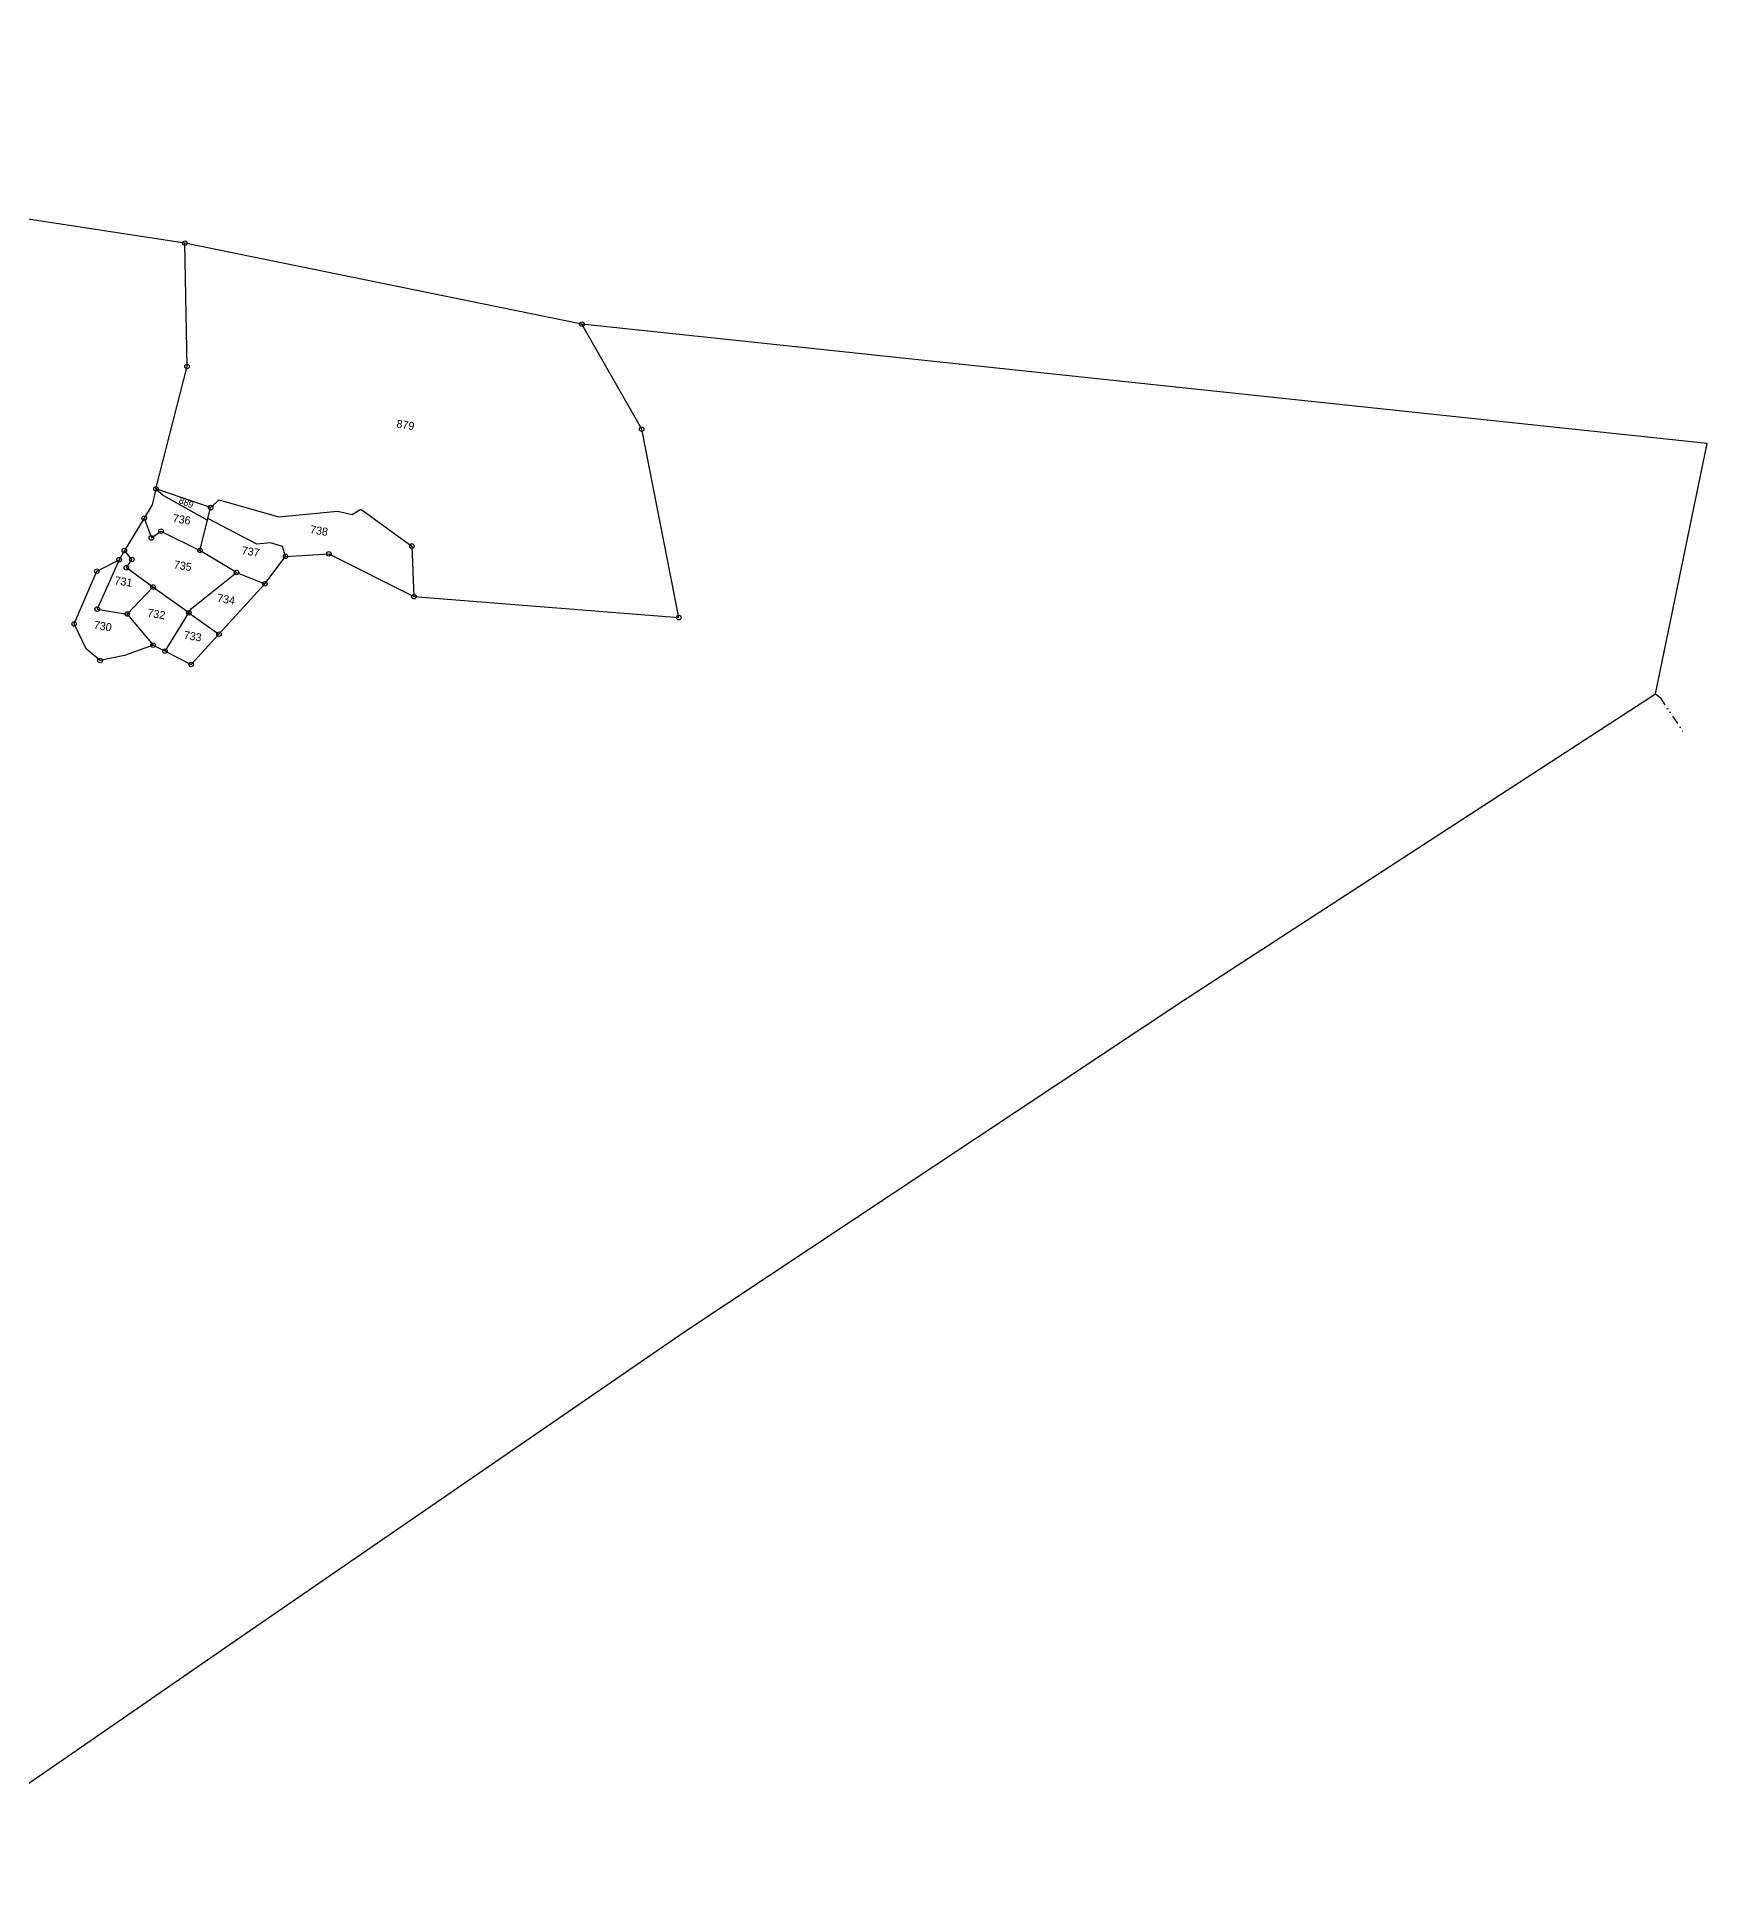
# Model space of a CAD drawing. Header units: metres. Extents: x 260190 to 263401, y 2203527 to 2206859.
# Drawn here: x 262460 to 263401, y 2204705 to 2205744 of the extents above; entities that cross this region are included whole.
import ezdxf

# ---------------------------------------------------------------- set-up
doc = ezdxf.new("R2010")
doc.units = ezdxf.units.M
doc.header["$MEASUREMENT"] = 0
doc.linetypes.add('DIVIDE', pattern=[1.25, 0.5, -0.25, 0, -0.25, 0, -0.25])
for name, color, linetype in [('OFF', 1, 'Continuous'), ('POLY_PARCEL', 6, 'Continuous'), ('SYM_STONE', 1, 'Continuous'), ('TEXT_PARCEL', 7, 'Continuous'), ('V_BOUND_LINE', 7, 'Continuous'), ('V_DIVIDE_LINE', 7, 'DIVIDE')]:
    doc.layers.add(name, color=color, linetype=linetype)
doc.styles.add('TEXT_MAP', font='', dxfattribs={"height": 1.8})
doc.styles.get('TEXT_MAP').set_extended_font_data('Kruti Dev 050')

msp = doc.modelspace()

# ---------------------------------------------------------------- linework, layer by layer
at = {"layer": 'OFF'}
for p, q in [((262543, 2205627.4), (261746.8, 2205749.5)), ((263401.1, 2205514.6), (262766.8, 2205581.8))]:
    msp.add_line(p, q, dxfattribs=at)
at = {"layer": 'POLY_PARCEL'}
for p, q in [((262766.8, 2205581.8), (262543, 2205627.4)), ((262544.2, 2205557.9), (262543, 2205627.4)), ((262800.5, 2205522.6), (262766.8, 2205581.8)), ((262526.7, 2205489), (262544.2, 2205557.9)), ((262821.4, 2205416.4), (262800.5, 2205522.6)), ((262526.7, 2205489), (262524.5, 2205480)), ((262526.7, 2205489), (262530.9, 2205485.2)), ((262557.5, 2205478.4), (262526.7, 2205489)), ((262530.9, 2205485.2), (262555.7, 2205471.4)), ((262524.5, 2205480), (262520.1, 2205472.4)), ((262555.9, 2205472.2), (262557.5, 2205478.4)), ((262557.5, 2205478.4), (262562.4, 2205482.8)), ((262562.4, 2205482.8), (262595.8, 2205473.1)), ((262595.8, 2205473.1), (262629.1, 2205476.4)), ((262629.1, 2205476.4), (262637.3, 2205474.5)), ((262637.3, 2205474.5), (262642.2, 2205477.5)), ((262642.2, 2205477.5), (262670.9, 2205456.7)), ((262520.1, 2205472.4), (262508.9, 2205454.2)), ((262520.1, 2205472.4), (262524.1, 2205461.3)), ((262524.1, 2205461.3), (262529.5, 2205465.1)), ((262529.5, 2205465.1), (262551.5, 2205454.3)), ((262551.5, 2205454.3), (262555.7, 2205471.4)), ((262555.7, 2205471.4), (262555.9, 2205472.2)), ((262583.6, 2205457.7), (262555.9, 2205472.2)), ((262508.9, 2205454.2), (262505.9, 2205449)), ((262513.1, 2205449.1), (262508.9, 2205454.2)), ((262572.1, 2205441.8), (262551.5, 2205454.3)), ((262591.3, 2205458.5), (262583.6, 2205457.7)), ((262598.1, 2205456.4), (262591.3, 2205458.5)), ((262599.7, 2205450.9), (262598.1, 2205456.4)), ((262670.9, 2205456.7), (262672.1, 2205428.2)), ((262493.4, 2205442.6), (262505.9, 2205449)), ((262505.9, 2205449), (262493.6, 2205421.2)), ((262510, 2205444.5), (262513.1, 2205449.1)), ((262525, 2205433.6), (262510, 2205444.5)), ((262588.1, 2205435.4), (262599.7, 2205450.9)), ((262599.7, 2205450.9), (262624.1, 2205452.3)), ((262624.1, 2205452.3), (262672.1, 2205428.2)), ((262480.6, 2205412.8), (262493.4, 2205442.6)), ((262510.5, 2205418.4), (262525, 2205433.6)), ((262545.2, 2205419.1), (262525, 2205433.6)), ((262546.8, 2205421.6), (262572.1, 2205441.8)), ((262562.2, 2205407.1), (262588.1, 2205435.4)), ((262572.1, 2205441.8), (262588.1, 2205435.4)), ((262672.1, 2205428.2), (262821.4, 2205416.4)), ((262487.4, 2205398.7), (262480.6, 2205412.8)), ((262493.6, 2205421.2), (262510.5, 2205418.4)), ((262510.5, 2205418.4), (262525.1, 2205400.9)), ((262531.8, 2205397.5), (262545.2, 2205419.1)), ((262545.2, 2205419.1), (262546.8, 2205421.6)), ((262545.2, 2205419.1), (262562.2, 2205407.1)), ((262546.5, 2205390), (262562.2, 2205407.1)), ((262495.2, 2205392.2), (262487.4, 2205398.7)), ((262508.9, 2205395), (262495.2, 2205392.2)), ((262525.1, 2205400.9), (262508.9, 2205395)), ((262525.1, 2205400.9), (262531.8, 2205397.5)), ((262531.8, 2205397.5), (262546.5, 2205390))]:
    msp.add_line(p, q, dxfattribs=at)
at = {"layer": 'SYM_STONE'}
for centre in [(262543, 2205627.4), (262766.8, 2205581.8), (262544.2, 2205557.9), (262800.5, 2205522.6), (262526.7, 2205489), (262557.5, 2205478.4), (262520.1, 2205472.4), (262529.5, 2205465.1), (262508.9, 2205454.2), (262524.1, 2205461.3), (262551.5, 2205454.3), (262624.1, 2205452.3), (262670.9, 2205456.7), (262493.4, 2205442.6), (262505.9, 2205449), (262510, 2205444.5), (262513.1, 2205449.1), (262572.1, 2205441.8), (262599.7, 2205450.9), (262525, 2205433.6), (262588.1, 2205435.4), (262493.6, 2205421.2), (262672.1, 2205428.2), (262480.6, 2205412.8), (262510.5, 2205418.4), (262545.2, 2205419.1), (262821.4, 2205416.4), (262525.1, 2205400.9), (262562.2, 2205407.1), (262495.2, 2205392.2), (262531.8, 2205397.5), (262546.5, 2205390)]:
    msp.add_circle(centre, 1.28, dxfattribs=at)
at = {"layer": 'V_BOUND_LINE'}
for p, q in [((263371.9, 2205373.4), (263401.1, 2205514.6)), ((263106.1, 2205200.8), (263371.9, 2205373.4)), ((262824.8, 2205014.1), (263106.1, 2205200.8)), ((262573.9, 2204841.6), (262824.8, 2205014.1)), ((262376.5, 2204705.4), (262573.9, 2204841.6))]:
    msp.add_line(p, q, dxfattribs=at)
at = {"layer": 'V_DIVIDE_LINE', "ltscale": 10}
for p, q in [((263371.9, 2205373.4), (263374.5, 2205371.4)), ((263374.5, 2205371.4), (263388.3, 2205350.9))]:
    msp.add_line(p, q, dxfattribs=at)

# ---------------------------------------------------------------- texts
at = {"layer": 'TEXT_PARCEL', "style": 'TEXT_MAP'}
for s, height, rotation, p in [('879', 4.51, 350.6617, (262662, 2205523.6)), ('889', 3.76, 337.631, (262539.2, 2205481.1)), ('736', 4.51, 350.6617, (262535.9, 2205470.3)), ('738', 4.51, 350.6617, (262613.3, 2205464)), ('737', 4.51, 350.6617, (262574.8, 2205452.2)), ('735', 4.51, 350.6617, (262536.5, 2205444.2)), ('731', 4.51, 350.6617, (262503.1, 2205435.3)), ('734', 4.51, 350.6617, (262560.9, 2205425.3)), ('730', 4.51, 350.6617, (262491.4, 2205410.2)), ('732', 4.51, 350.6617, (262521.6, 2205417)), ('733', 4.51, 350.6617, (262542.1, 2205404.5))]:
    msp.add_text(s, height=height, rotation=rotation, dxfattribs=at).set_placement(p)

doc.saveas('drawing.dxf')
